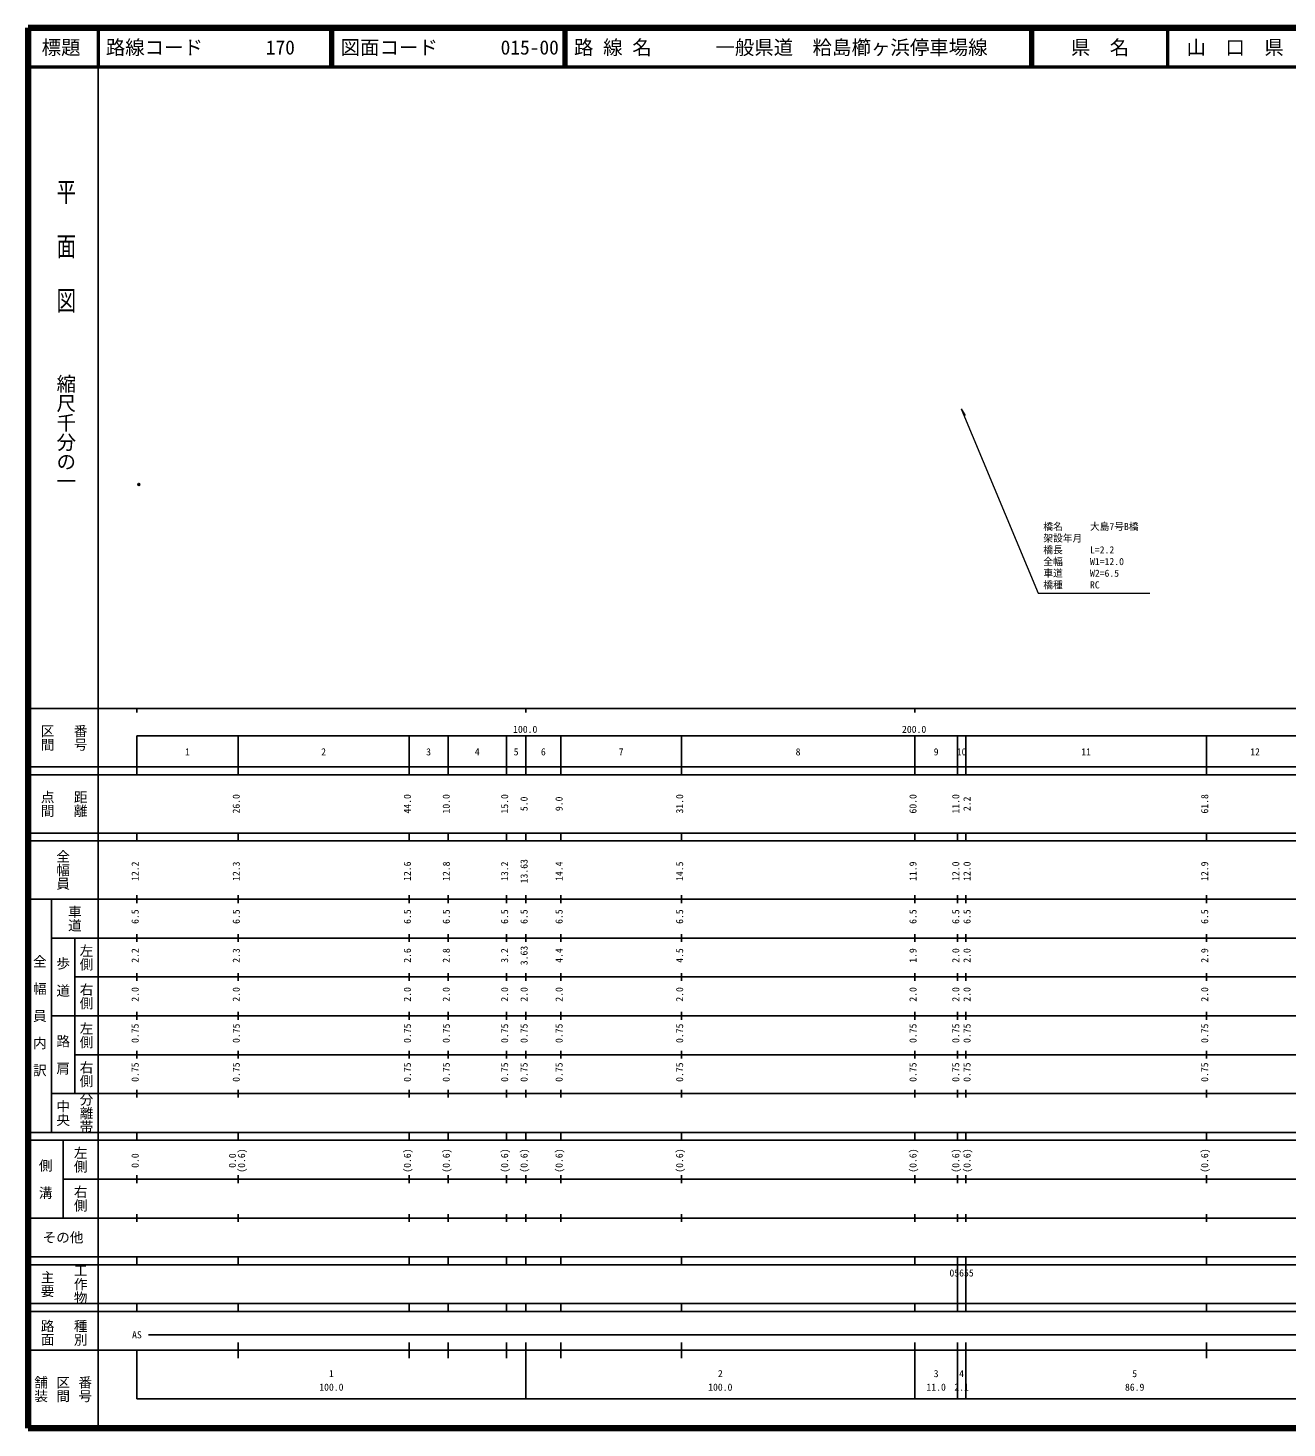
# Model space of a CAD drawing. Units: millimetres on the paper, with parts at other scales. Extents: x 40 to 680, y 20 to 380.
# Drawn here: x 40 to 363.7, y 20 to 380 of the extents above; entities that cross this region are included whole.
import ezdxf
from ezdxf.enums import TextEntityAlignment as Align

# ---------------------------------------------------------------- set-up
doc = ezdxf.new("R2010")
doc.units = ezdxf.units.MM
doc.header["$PDMODE"] = 32
doc.header["$PDSIZE"] = 0.5
for name, color, linetype in [('M-BMK-HTXT', 7, 'Continuous'), ('M-OTRS', 6, 'Continuous'), ('M-TTL-TXT', 7, 'Continuous')]:
    doc.layers.add(name, color=color, linetype=linetype)
for name, color, linetype, lineweight in [('M-STR-HTXT', 7, 'Continuous', 13), ('M-TTL', 2, 'Continuous', 140), ('M-TTL-BAND', 7, 'Continuous', 25), ('M-TTL-LINE', 7, 'Continuous', 50)]:
    doc.layers.add(name, color=color, linetype=linetype, lineweight=lineweight)
doc.styles.add('@ＭＳ ゴシック', font='')
doc.styles.add('ＭＳ ゴシック', font='')
doc.styles.get('@ＭＳ ゴシック').set_extended_font_data('@MS Gothic')
doc.styles.get('ＭＳ ゴシック').set_extended_font_data('MS Gothic')

msp = doc.modelspace()

# ---------------------------------------------------------------- linework, layer by layer
at = {"layer": 'M-OTRS'}
msp.add_point((68.5, 262.627), dxfattribs=at)
at = {"layer": 'M-STR-HTXT'}
for p, q in [((279.921, 282.087), (299.738, 234.661)), ((279.921, 282.087), (280.987, 280.347)), ((299.738, 234.661), (328.461, 234.661))]:
    msp.add_line(p, q, dxfattribs=at)
at = {"layer": 'M-TTL'}
for p, q in [((40, 380), (40, 20)), ((680, 380), (40, 380)), ((40, 20), (680, 20))]:
    msp.add_line(p, q, dxfattribs=at)
at = {"layer": 'M-TTL-BAND'}
for p, q in [((58, 370), (58, 20)), ((40, 205), (579, 205)), ((68, 205), (68, 204)), ((168, 205), (168, 204)), ((268, 205), (268, 204)), ((68, 198), (579, 198)), ((68, 198), (68, 188)), ((94, 188), (94, 198)), ((138, 188), (138, 198)), ((148, 188), (148, 198)), ((163, 188), (163, 198)), ((168, 188), (168, 198)), ((177, 188), (177, 198)), ((208, 188), (208, 198)), ((268, 188), (268, 198)), ((279, 188), (279, 198)), ((281.1, 188), (281.1, 198)), ((343, 188), (343, 198)), ((40, 190), (579, 190)), ((40, 188), (579, 188)), ((40, 173), (579, 173)), ((68, 171), (68, 173)), ((94, 171), (94, 173)), ((138, 171), (138, 173)), ((148, 171), (148, 173)), ((163, 171), (163, 173)), ((168, 171), (168, 173)), ((177, 171), (177, 173)), ((208, 171), (208, 173)), ((268, 171), (268, 173)), ((279, 171), (279, 173)), ((281.1, 171), (281.1, 173)), ((343, 171), (343, 173)), ((40, 171), (579, 171)), ((40, 156), (579, 156)), ((46, 96), (46, 156)), ((68, 155), (68, 157)), ((94, 155), (94, 157)), ((138, 155), (138, 157)), ((148, 155), (148, 157)), ((163, 155), (163, 157)), ((168, 155), (168, 157)), ((177, 155), (177, 157)), ((208, 155), (208, 157)), ((268, 155), (268, 157)), ((279, 155), (279, 157)), ((281.1, 155), (281.1, 157)), ((343, 155), (343, 157)), ((46, 146), (579, 146)), ((52, 146), (52, 106)), ((68, 145), (68, 147)), ((94, 145), (94, 147)), ((138, 145), (138, 147)), ((148, 145), (148, 147)), ((163, 145), (163, 147)), ((168, 145), (168, 147)), ((177, 145), (177, 147)), ((208, 145), (208, 147)), ((268, 145), (268, 147)), ((279, 145), (279, 147)), ((281.1, 145), (281.1, 147)), ((343, 145), (343, 147)), ((68, 135), (68, 137)), ((94, 135), (94, 137)), ((138, 135), (138, 137)), ((148, 135), (148, 137)), ((163, 135), (163, 137)), ((168, 135), (168, 137)), ((177, 135), (177, 137)), ((208, 135), (208, 137)), ((268, 135), (268, 137)), ((279, 135), (279, 137)), ((281.1, 135), (281.1, 137)), ((343, 135), (343, 137)), ((52, 136), (579, 136)), ((46, 126), (579, 126)), ((68, 125), (68, 127)), ((94, 125), (94, 127)), ((138, 125), (138, 127)), ((148, 125), (148, 127)), ((163, 125), (163, 127)), ((168, 125), (168, 127)), ((177, 125), (177, 127)), ((208, 125), (208, 127)), ((268, 125), (268, 127)), ((279, 125), (279, 127)), ((281.1, 125), (281.1, 127)), ((343, 125), (343, 127)), ((52, 116), (579, 116)), ((68, 115), (68, 117)), ((94, 115), (94, 117)), ((138, 115), (138, 117)), ((148, 115), (148, 117)), ((163, 115), (163, 117)), ((168, 115), (168, 117)), ((177, 115), (177, 117)), ((208, 115), (208, 117)), ((268, 115), (268, 117)), ((279, 115), (279, 117)), ((281.1, 115), (281.1, 117)), ((343, 115), (343, 117)), ((46, 106), (579, 106)), ((68, 105), (68, 107)), ((94, 105), (94, 107)), ((138, 105), (138, 107)), ((148, 105), (148, 107)), ((163, 105), (163, 107)), ((168, 105), (168, 107)), ((177, 105), (177, 107)), ((208, 105), (208, 107)), ((268, 105), (268, 107)), ((279, 105), (279, 107)), ((281.1, 105), (281.1, 107)), ((343, 105), (343, 107)), ((40, 96), (579, 96)), ((40, 94), (579, 94)), ((49, 94), (49, 74)), ((68, 94), (68, 96)), ((94, 94), (94, 96)), ((138, 94), (138, 96)), ((148, 94), (148, 96)), ((163, 94), (163, 96)), ((168, 94), (168, 96)), ((177, 94), (177, 96)), ((208, 94), (208, 96)), ((268, 94), (268, 96)), ((279, 94), (279, 96)), ((281.1, 94), (281.1, 96)), ((343, 94), (343, 96)), ((49, 84), (579, 84)), ((68, 83), (68, 85)), ((94, 83), (94, 85)), ((138, 83), (138, 85)), ((148, 83), (148, 85)), ((163, 83), (163, 85)), ((168, 83), (168, 85)), ((177, 83), (177, 85)), ((208, 83), (208, 85)), ((268, 83), (268, 85)), ((279, 83), (279, 85)), ((281.1, 83), (281.1, 85)), ((343, 83), (343, 85)), ((40, 74), (579, 74)), ((68, 73), (68, 75)), ((94, 73), (94, 75)), ((138, 73), (138, 75)), ((148, 73), (148, 75)), ((163, 73), (163, 75)), ((168, 73), (168, 75)), ((177, 73), (177, 75)), ((208, 73), (208, 75)), ((268, 73), (268, 75)), ((279, 73), (279, 75)), ((281.1, 73), (281.1, 75)), ((343, 73), (343, 75)), ((40, 64), (579, 64)), ((40, 62), (579, 62)), ((68, 62), (68, 64)), ((94, 62), (94, 64)), ((138, 62), (138, 64)), ((148, 62), (148, 64)), ((163, 62), (163, 64)), ((168, 62), (168, 64)), ((177, 62), (177, 64)), ((208, 62), (208, 64)), ((268, 62), (268, 64)), ((279, 62), (279, 64)), ((279, 52), (279, 62)), ((281.1, 62), (281.1, 64)), ((281.1, 52), (281.1, 62)), ((343, 62), (343, 64)), ((40, 52), (579, 52)), ((68, 50), (68, 52)), ((94, 50), (94, 52)), ((138, 50), (138, 52)), ((148, 50), (148, 52)), ((163, 50), (163, 52)), ((168, 50), (168, 52)), ((177, 50), (177, 52)), ((208, 50), (208, 52)), ((268, 50), (268, 52)), ((279, 50), (279, 52)), ((281.1, 50), (281.1, 52)), ((343, 50), (343, 52)), ((40, 50), (579, 50)), ((71, 44), (565, 44)), ((40, 40), (579, 40)), ((68, 40), (68, 27.5)), ((94, 38), (94, 42)), ((138, 38), (138, 42)), ((148, 38), (148, 42)), ((163, 38), (163, 42)), ((168, 27.5), (168, 42)), ((177, 38), (177, 42)), ((208, 38), (208, 42)), ((268, 27.5), (268, 42)), ((279, 27.5), (279, 42)), ((281.1, 27.5), (281.1, 42)), ((343, 38), (343, 42)), ((68, 27.5), (579, 27.5))]:
    msp.add_line(p, q, dxfattribs=at)
at = {"layer": 'M-TTL-LINE'}
for p, q in [((58, 380), (58, 370)), ((117.75, 380), (117.75, 370)), ((118.25, 380), (118.25, 370)), ((177.75, 380), (177.75, 370)), ((178.25, 380), (178.25, 370)), ((297.75, 380), (297.75, 370)), ((298.25, 380), (298.25, 370)), ((333, 380), (333, 370)), ((40, 370), (680, 370))]:
    msp.add_line(p, q, dxfattribs=at)

# ---------------------------------------------------------------- texts
at = {"layer": 'M-BMK-HTXT', "style": 'ＭＳ ゴシック'}
for s, p in [('橋名', (301.058, 250.339)), ('大島7号B橋', (313.058, 250.339)), ('架設年月', (301.058, 247.339)), ('橋長', (301.058, 244.339)), ('L=2.2', (313.058, 244.339)), ('全幅', (301.058, 241.339)), ('W1=12.0', (313.058, 241.339)), ('橋種', (301.058, 235.339)), ('車道', (301.058, 238.339)), ('W2=6.5', (313.058, 238.339)), ('RC', (313.058, 235.339))]:
    msp.add_text(s, height=1.833, dxfattribs=at).set_placement(p, align=Align.BOTTOM_LEFT)
at = {"layer": 'M-TTL-BAND', "style": '@ＭＳ ゴシック', "width": 1.4}
msp.add_text('平  面  図', height=3.666, rotation=270, dxfattribs=at).set_placement((49.777, 306.475), align=Align.MIDDLE_RIGHT)
at = {"layer": 'M-TTL-BAND', "style": '@ＭＳ ゴシック'}
msp.add_text('縮尺千分の一', height=3.666, rotation=270, dxfattribs=at).set_placement((49.777, 261.03), align=Align.MIDDLE_RIGHT)
for s, p in [('区間', (45, 197.5)), ('番号', (53.5, 197.5)), ('点間', (45, 180.5)), ('距離', (53.5, 180.5)), ('全幅員', (49, 163.5)), ('車道', (52, 151)), ('左側', (55, 141)), ('全\u3000幅\u3000員\u3000内\u3000訳', (43, 126)), ('歩\u3000道', (49, 136)), ('右側', (55, 131)), ('左側', (55, 121)), ('路\u3000肩', (49, 116)), ('右側', (55, 111)), ('分離帯', (55, 101)), ('中央', (49, 101)), ('左側', (53.5, 89)), ('側\u3000溝', (44.5, 84)), ('右側', (53.5, 79)), ('工作物', (53.5, 57)), ('主要', (45, 57)), ('路面', (45, 44.5)), ('種別', (53.5, 44.5)), ('舗装', (43.333, 30)), ('区間', (49, 30)), ('番号', (54.667, 30))]:
    msp.add_text(s, height=2.566, rotation=270, dxfattribs=at).set_placement(p, align=Align.MIDDLE_CENTER)
at = {"layer": 'M-TTL-BAND', "style": 'ＭＳ ゴシック'}
for s, p in [('100.0', (167.844, 198.195)), ('200.0', (267.844, 198.195)), ('1', (81, 192.405)), ('2', (116, 192.405)), ('3', (143, 192.405)), ('4', (155.5, 192.405)), ('5', (165.5, 192.405)), ('6', (172.5, 192.405)), ('7', (192.5, 192.405)), ('8', (238, 192.405)), ('9', (273.5, 192.405)), ('10', (280.05, 192.405)), ('11', (312.05, 192.405)), ('12', (355.5, 192.405)), ('AS', (68, 42.5)), ('1', (118, 32.523)), ('2', (218, 32.523)), ('3', (273.5, 32.523)), ('4', (280.05, 32.523)), ('5', (324.55, 32.523)), ('100.0', (118, 29.033)), ('100.0', (218, 29.033)), ('11.0', (273.5, 29.033)), ('2.1', (280.05, 29.033)), ('86.9', (324.55, 29.033))]:
    msp.add_text(s, height=1.833, dxfattribs=at).set_placement(p, align=Align.BOTTOM_CENTER)
for s, p in [('26.0', (95, 180.5)), ('44.0', (139, 180.5)), ('10.0', (149, 180.5)), ('15.0', (164, 180.5)), ('5.0', (169, 180.5)), ('9.0', (178, 180.5)), ('31.0', (209, 180.5)), ('60.0', (269, 180.5)), ('11.0', (280, 180.5)), ('2.2', (282.891, 180.5)), ('61.8', (344, 180.5)), ('13.63', (169, 163.174)), ('12.2', (69, 163.174)), ('12.3', (95, 163.174)), ('12.6', (139, 163.174)), ('12.8', (149, 163.174)), ('13.2', (164, 163.174)), ('14.4', (178, 163.174)), ('14.5', (209, 163.174)), ('11.9', (269, 163.174)), ('12.0', (280, 163.174)), ('12.0', (282.891, 163.174)), ('12.9', (344, 163.174)), ('6.5', (69, 151.5)), ('6.5', (95, 151.5)), ('6.5', (139, 151.5)), ('6.5', (149, 151.5)), ('6.5', (164, 151.5)), ('6.5', (169, 151.5)), ('6.5', (178, 151.5)), ('6.5', (209, 151.5)), ('6.5', (269, 151.5)), ('6.5', (280, 151.5)), ('6.5', (282.891, 151.5)), ('6.5', (344, 151.5)), ('2.2', (69, 141.5)), ('2.3', (95, 141.5)), ('2.6', (139, 141.5)), ('2.8', (149, 141.5)), ('3.2', (164, 141.5)), ('3.63', (169, 141.5)), ('4.4', (178, 141.5)), ('4.5', (209, 141.5)), ('1.9', (269, 141.5)), ('2.0', (280, 141.5)), ('2.0', (282.891, 141.5)), ('2.9', (344, 141.5)), ('2.0', (69, 131.5)), ('2.0', (95, 131.5)), ('2.0', (139, 131.5)), ('2.0', (149, 131.5)), ('2.0', (164, 131.5)), ('2.0', (169, 131.5)), ('2.0', (178, 131.5)), ('2.0', (209, 131.5)), ('2.0', (269, 131.5)), ('2.0', (280, 131.5)), ('2.0', (282.891, 131.5)), ('2.0', (344, 131.5)), ('0.75', (69, 121.5)), ('0.75', (95, 121.5)), ('0.75', (139, 121.5)), ('0.75', (149, 121.5)), ('0.75', (164, 121.5)), ('0.75', (169, 121.5)), ('0.75', (178, 121.5)), ('0.75', (209, 121.5)), ('0.75', (269, 121.5)), ('0.75', (280, 121.5)), ('0.75', (282.891, 121.5)), ('0.75', (344, 121.5)), ('0.75', (69, 111.5)), ('0.75', (95, 111.5)), ('0.75', (139, 111.5)), ('0.75', (149, 111.5)), ('0.75', (164, 111.5)), ('0.75', (169, 111.5)), ('0.75', (178, 111.5)), ('0.75', (209, 111.5)), ('0.75', (269, 111.5)), ('0.75', (280, 111.5)), ('0.75', (282.891, 111.5)), ('0.75', (344, 111.5)), ('0.0', (69, 88.764)), ('0.0', (94, 88.764)), ('(0.6)', (96.37, 88.764)), ('(0.6)', (139, 88.764)), ('(0.6)', (149, 88.764)), ('(0.6)', (164, 88.764)), ('(0.6)', (169, 88.764)), ('(0.6)', (178, 88.764)), ('(0.6)', (209, 88.764)), ('(0.6)', (269, 88.764)), ('(0.6)', (280, 88.764)), ('(0.6)', (282.891, 88.764)), ('(0.6)', (344, 88.764))]:
    msp.add_text(s, height=1.833, rotation=90, dxfattribs=at).set_placement(p, align=Align.BOTTOM_CENTER)
msp.add_text('その他', height=2.566, dxfattribs=at).set_placement((49, 69), align=Align.MIDDLE_CENTER)
msp.add_text('05655', height=1.833, dxfattribs=at).set_placement((276.925, 58.405), align=Align.BOTTOM_LEFT)
at = {"layer": 'M-TTL-TXT', "style": 'ＭＳ ゴシック'}
for s, p in [('標題', (48.5, 375)), ('県\u3000名', (315.625, 375)), ('山\u3000口\u3000県', (350.375, 375))]:
    msp.add_text(s, height=3.666, dxfattribs=at).set_placement(p, align=Align.MIDDLE_CENTER)
for s, p in [('路線コード', (60, 375)), ('170', (101.142, 375)), ('図面コード', (120.38, 375)), ('015-00', (161.521, 375)), ('路 線 名', (180.38, 375)), ('一般県道\u3000粭島櫛ヶ浜停車場線', (216.734, 375))]:
    msp.add_text(s, height=3.666, dxfattribs=at).set_placement(p, align=Align.MIDDLE_LEFT)

doc.saveas('drawing.dxf')
